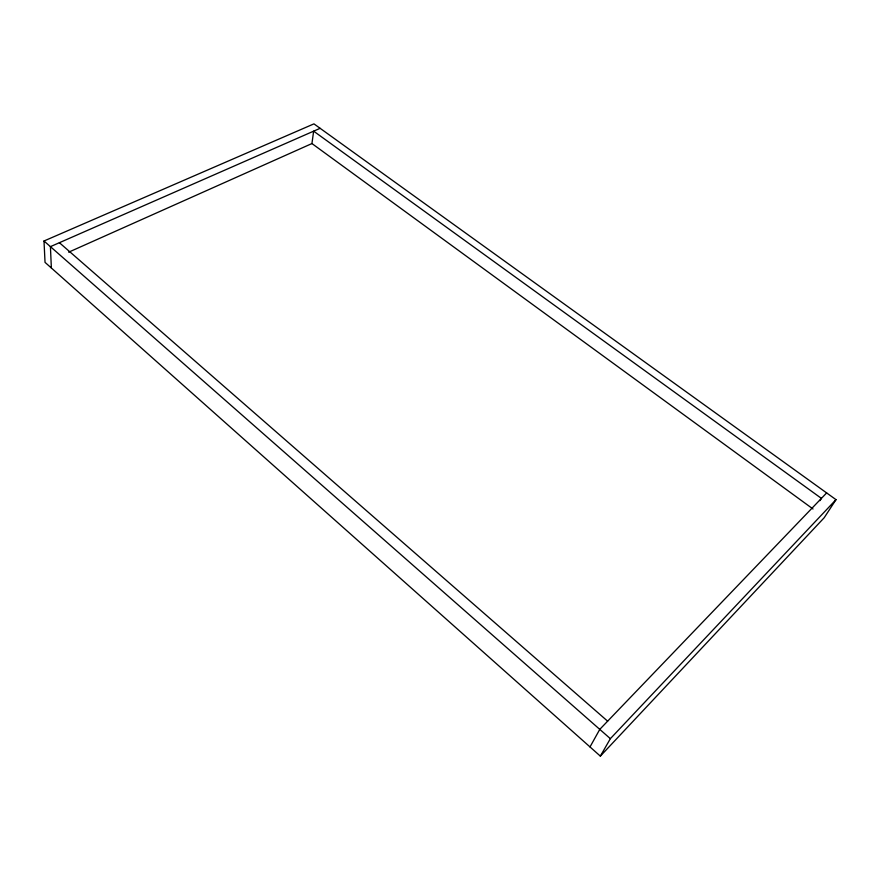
<?xml version="1.0" encoding="UTF-8"?>
<svg xmlns="http://www.w3.org/2000/svg" width="880" height="880" viewBox="0 0 880 880"><rect width="100%" height="100%" fill="white"/><g stroke="black" fill="none" stroke-linecap="round" stroke-linejoin="round"><path stroke-width="1.32" d="M68.673 252.175L311.938 143.55L313.643 131.164L821.414 498.377L819.951 500.665M590.007 746.933L599.775 729.366L826.65 492.921M600.347 756.129L610.357 738.672L836 499.653L313.951 123.871L44 240.999L45.034 262.372L600.347 756.129L824.175 517.748L836 499.653M320.122 128.326L50.424 246.642L51.359 267.993M311.938 143.55L813.01 508.981M59.4 242.704L607.64 721.171M44 240.999L610.357 738.672"/></g></svg>
